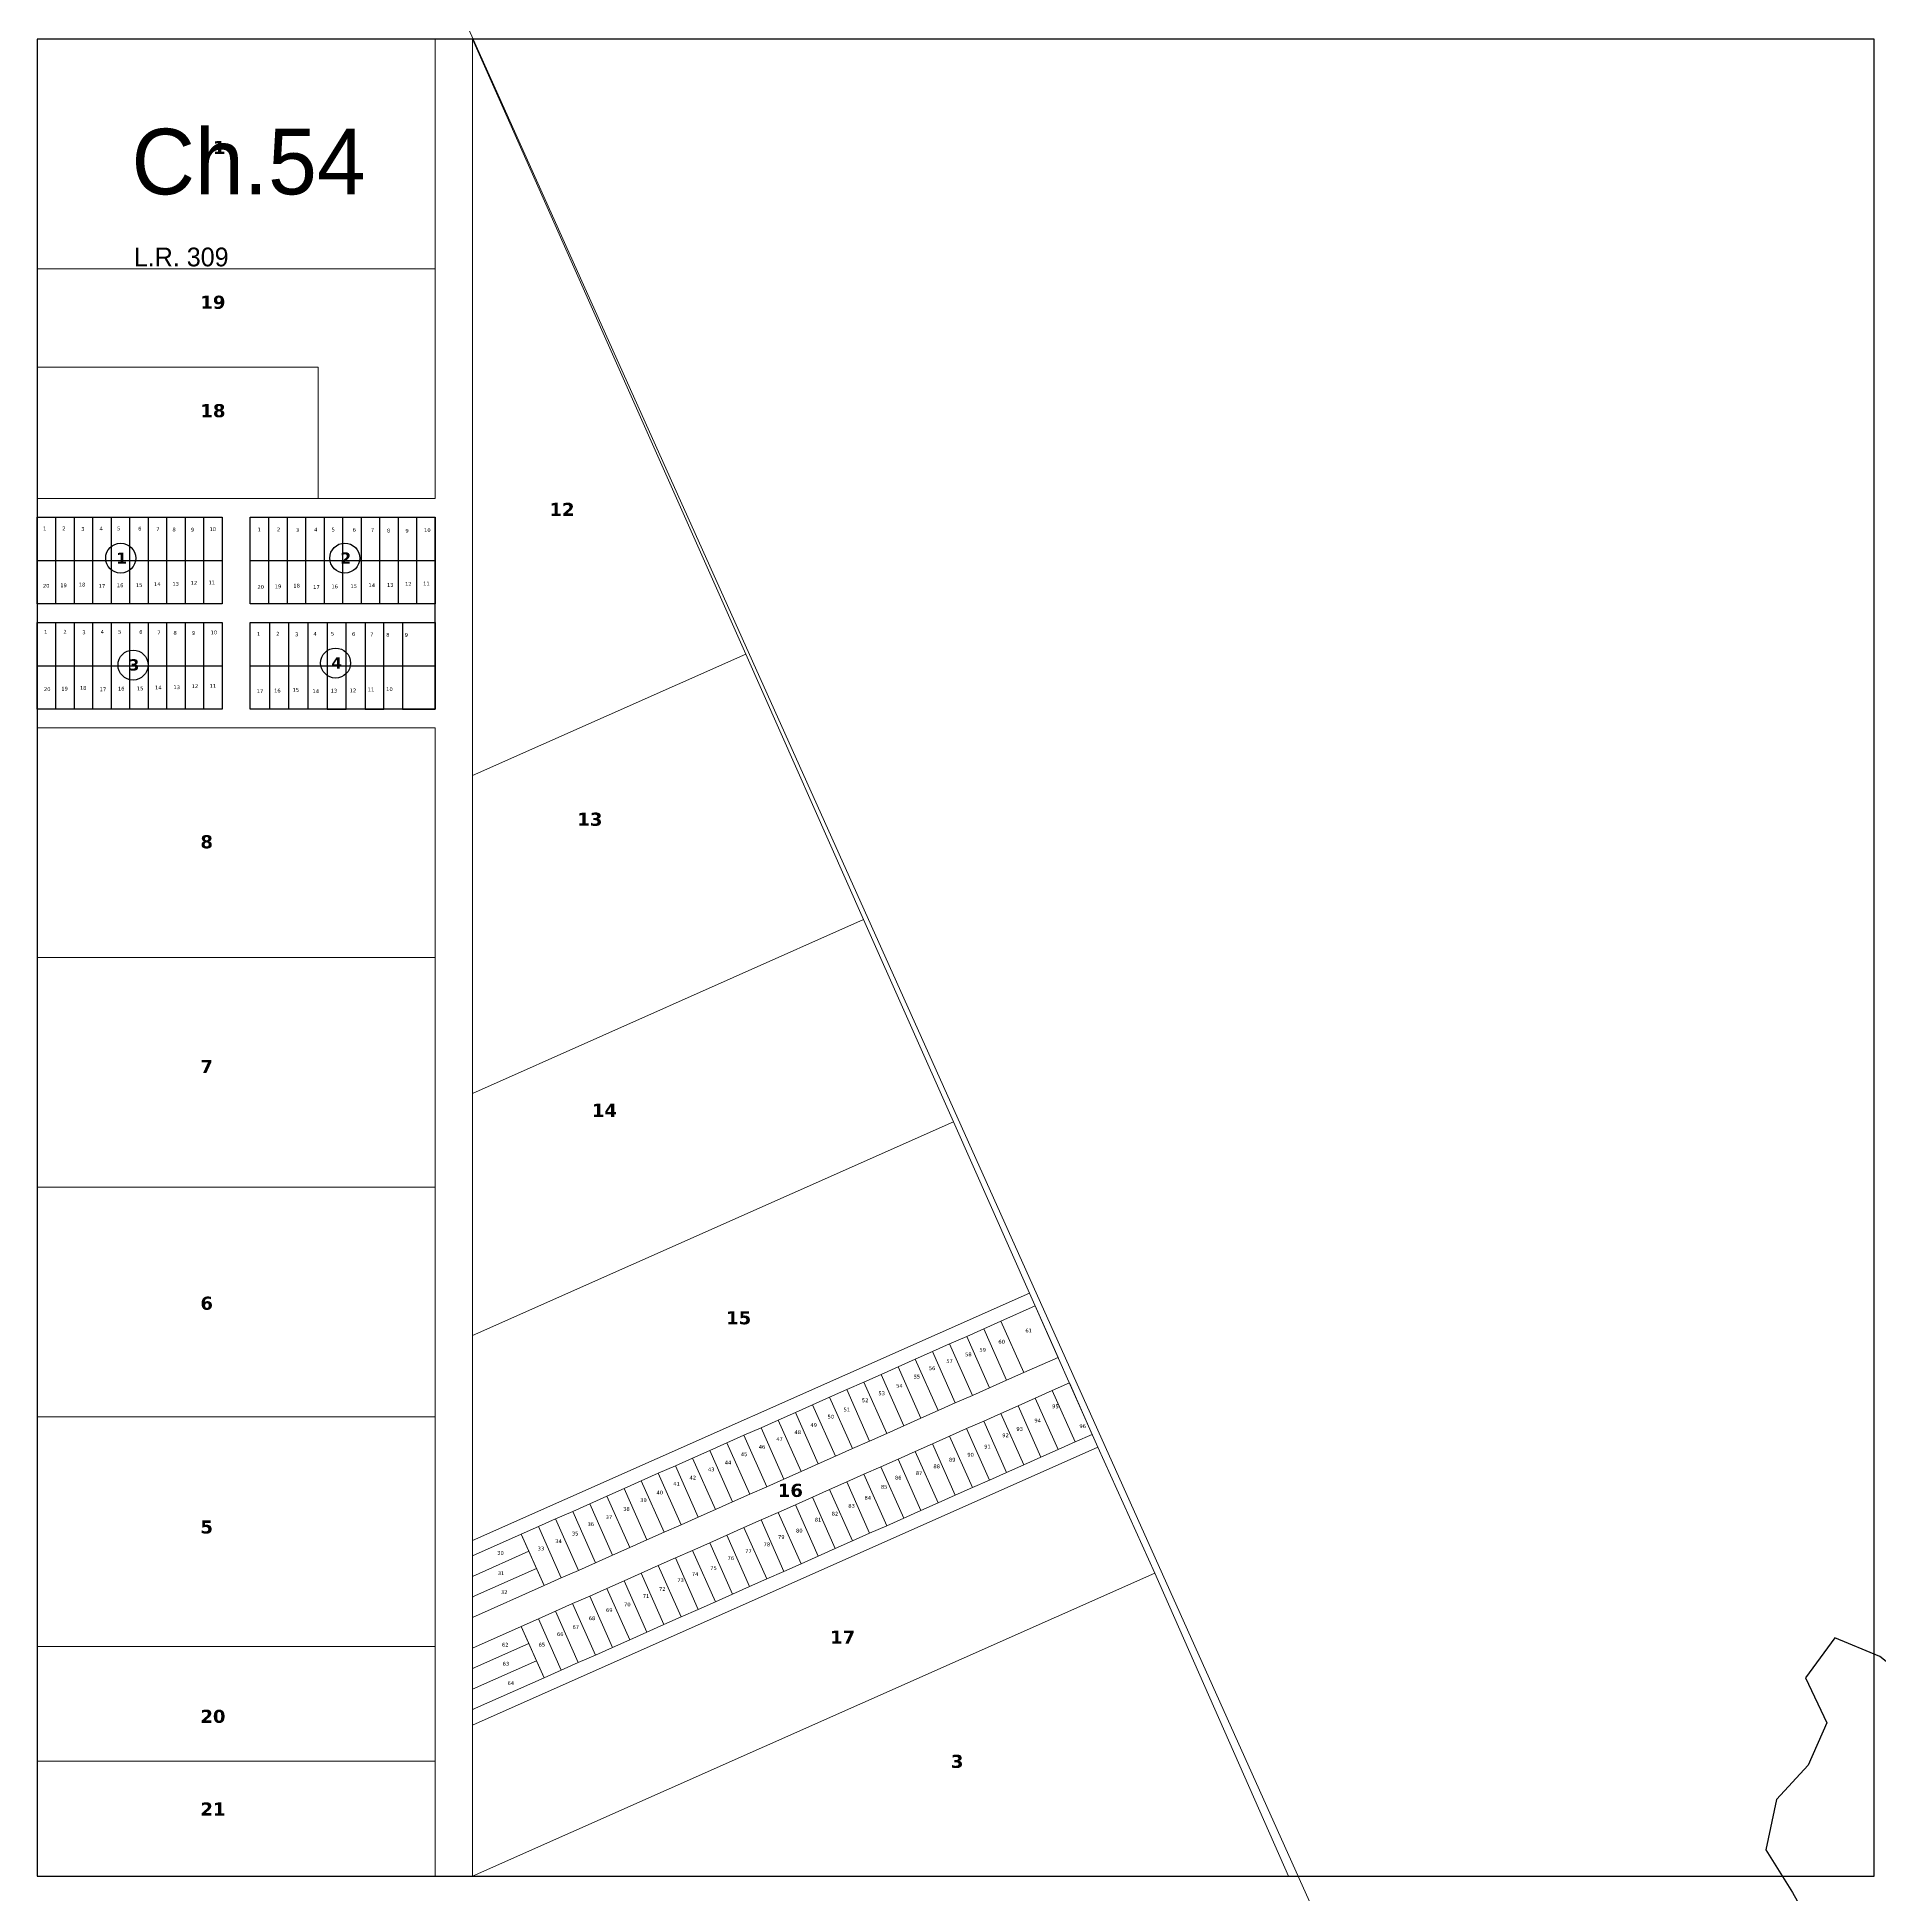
# Model space of a CAD drawing. Header units: millimetres. Extents: x 0 to 6558, y 60 to 10727.
# Drawn here: x 1200 to 2183, y 4405 to 5396 of the extents above; entities that cross this region are included whole.
import ezdxf

# ---------------------------------------------------------------- set-up
doc = ezdxf.new("R2010")
doc.units = ezdxf.units.MM
for name, color, linetype, lineweight in [('0 LAGUNA', 140, 'Continuous', 30), ('0 N° CHACRAS', 253, 'Continuous', 35), ('0 N° DE PARCELA', 255, 'Continuous', 25), ('0 SIG - PARCELAS', 252, 'Continuous', 18)]:
    doc.layers.add(name, color=color, linetype=linetype, lineweight=lineweight)
for name, color, linetype in [('0 N° DE MANZANA', 255, 'Continuous'), ('0 Nº DE LOTE', 251, 'Continuous'), ('0 SIG - CHACRAS', 253, 'Continuous'), ('0 SIG - MANZANAS', 253, 'Continuous')]:
    doc.layers.add(name, color=color, linetype=linetype)
doc.styles.get("Standard").update_dxf_attribs({"font": 'arial.ttf'})
doc.styles.add('STYLE1', font='arial.ttf')

msp = doc.modelspace()

# ---------------------------------------------------------------- linework, layer by layer
at = {"layer": '0 LAGUNA'}
msp.add_lwpolyline([(2190.08, 4388.034), (2185.837, 4400.761), (2205.635, 4416.317), (2212.706, 4441.771), (2204.221, 4465.812), (2195.736, 4489.852), (2204.221, 4515.307), (2183.009, 4532.277), (2158.969, 4542.176), (2143.413, 4520.963), (2154.726, 4496.923), (2144.827, 4474.297), (2127.858, 4455.913), (2122.201, 4429.044), (2136.343, 4406.418), (2149.07, 4383.792), (2166.039, 4365.408), (2185.837, 4379.549), (2190.08, 4388.034), (2191.494, 4388.034)], dxfattribs=at)
msp.add_lwpolyline([(2190.08, 4388.034), (2185.837, 4400.761), (2205.635, 4416.317), (2212.706, 4441.771), (2204.221, 4465.812), (2195.736, 4489.852), (2204.221, 4515.307), (2183.009, 4532.277), (2158.969, 4542.176), (2143.413, 4520.963), (2154.726, 4496.923), (2144.827, 4474.297), (2127.858, 4455.913), (2122.201, 4429.044), (2136.343, 4406.418), (2149.07, 4383.792), (2166.039, 4365.408), (2185.837, 4379.549), (2190.08, 4388.034), (2191.494, 4388.034)], dxfattribs=at)
at = {"layer": '0 N° DE MANZANA'}
for centre in [(1244.542, 5118.204), (1364.107, 5118.219), (1251.116, 5061.189), (1359.197, 5062.256)]:
    msp.add_circle(centre, 8, dxfattribs=at)
at = {"layer": '0 SIG - CHACRAS'}
msp.add_lwpolyline([(1199.979, 4726.868), (1199.979, 4415.105), (2179.979, 4415.105), (2179.979, 5395.105), (1199.979, 5395.105), (1199.979, 4726.868)], dxfattribs=at)
at = {"layer": '0 SIG - MANZANAS'}
for p, q in [((1199.979, 5140.105), (1209.839, 5140.105)), ((1209.839, 5140.105), (1209.839, 5093.855)), ((1209.839, 5140.105), (1219.699, 5140.105)), ((1219.699, 5140.105), (1219.699, 5093.855)), ((1219.699, 5140.105), (1229.559, 5140.105)), ((1229.559, 5140.105), (1229.559, 5093.855)), ((1229.559, 5140.105), (1239.419, 5140.105)), ((1239.419, 5140.105), (1239.419, 5093.855)), ((1239.419, 5140.105), (1249.279, 5140.105)), ((1249.279, 5140.105), (1249.279, 5093.855)), ((1249.279, 5140.105), (1259.139, 5140.105)), ((1259.139, 5140.105), (1259.139, 5093.855)), ((1259.139, 5140.105), (1268.999, 5140.105)), ((1268.999, 5140.105), (1268.999, 5093.855)), ((1268.999, 5140.105), (1278.859, 5140.105)), ((1278.859, 5140.105), (1278.859, 5093.855)), ((1278.859, 5140.105), (1288.719, 5140.105)), ((1288.719, 5140.105), (1288.719, 5093.855)), ((1313.619, 5140.105), (1323.469, 5140.105)), ((1323.469, 5140.105), (1323.469, 5093.855)), ((1323.469, 5140.105), (1333.329, 5140.105)), ((1333.329, 5140.105), (1333.329, 5093.855)), ((1333.329, 5140.105), (1343.189, 5140.105)), ((1343.189, 5140.105), (1343.189, 5093.855)), ((1343.189, 5140.105), (1353.049, 5140.105)), ((1353.049, 5140.105), (1353.049, 5093.855)), ((1353.049, 5140.105), (1362.909, 5140.105)), ((1362.909, 5140.105), (1362.909, 5093.855)), ((1362.909, 5140.105), (1372.769, 5140.105)), ((1372.769, 5140.105), (1372.769, 5093.855)), ((1372.769, 5140.105), (1382.629, 5140.105)), ((1382.629, 5140.105), (1382.629, 5093.855)), ((1382.629, 5140.105), (1392.489, 5140.105)), ((1392.489, 5140.105), (1392.489, 5093.855)), ((1392.489, 5140.105), (1402.349, 5140.105)), ((1402.349, 5140.105), (1402.349, 5093.855)), ((1412.269, 5037.605), (1412.269, 5140.105)), ((1199.979, 5093.855), (1199.979, 5116.975)), ((1199.979, 5116.975), (1298.619, 5116.975)), ((1313.619, 5093.855), (1313.619, 5116.975)), ((1313.619, 5116.975), (1412.269, 5116.975)), ((1209.839, 5083.855), (1209.839, 5037.605)), ((1219.699, 5083.855), (1219.699, 5037.605)), ((1229.559, 5083.855), (1229.559, 5037.605)), ((1239.419, 5083.855), (1239.419, 5037.605)), ((1249.279, 5083.855), (1249.279, 5037.605)), ((1259.139, 5083.855), (1259.139, 5037.605)), ((1268.999, 5083.855), (1268.999, 5037.605)), ((1278.859, 5083.855), (1278.859, 5037.605)), ((1288.719, 5083.855), (1288.719, 5037.605)), ((1313.619, 5083.855), (1323.869, 5083.855)), ((1323.869, 5083.855), (1323.869, 5037.605)), ((1323.869, 5083.855), (1334.129, 5083.855)), ((1334.129, 5083.855), (1334.129, 5037.605)), ((1334.129, 5083.855), (1344.389, 5083.855)), ((1344.389, 5083.855), (1344.389, 5037.605)), ((1344.389, 5083.855), (1354.649, 5083.855)), ((1354.649, 5083.855), (1354.649, 5037.605)), ((1364.909, 5037.605), (1364.909, 5083.855)), ((1364.909, 5083.855), (1374.909, 5083.855)), ((1374.909, 5083.855), (1374.909, 5037.605)), ((1384.909, 5037.605), (1384.909, 5083.855)), ((1384.909, 5083.855), (1394.909, 5083.855)), ((1394.909, 5083.855), (1394.909, 5037.605)), ((1199.979, 5060.725), (1298.619, 5060.725)), ((1313.619, 5060.725), (1412.269, 5060.725)), ((1354.649, 5037.605), (1364.909, 5037.605)), ((1374.909, 5037.605), (1384.909, 5037.605)), ((1394.909, 5037.605), (1412.269, 5037.605))]:
    msp.add_line(p, q, dxfattribs=at)
for points in [[(1199.979, 5140.105), (1298.619, 5140.105), (1298.619, 5093.855), (1199.979, 5093.855)], [(1199.979, 5140.105), (1298.619, 5140.105), (1298.619, 5093.855), (1199.979, 5093.855)], [(1313.619, 5140.105), (1412.269, 5140.105), (1412.269, 5093.855), (1313.619, 5093.855)], [(1313.619, 5140.105), (1412.269, 5140.105), (1412.269, 5093.855), (1313.619, 5093.855)], [(1199.979, 5083.855), (1298.619, 5083.855), (1298.619, 5037.605), (1199.979, 5037.605)], [(1199.979, 5083.855), (1298.619, 5083.855), (1298.619, 5037.605), (1199.979, 5037.605)], [(1313.619, 5083.855), (1412.269, 5083.855), (1412.269, 5037.605), (1313.619, 5037.605)], [(1313.619, 5083.855), (1412.269, 5083.855), (1412.269, 5037.605), (1313.619, 5037.605)]]:
    msp.add_lwpolyline(points, close=True, dxfattribs=at)
at = {"layer": '0 SIG - PARCELAS'}
for p, q in [((1430.203, 5400.266), (3364.953, 1093.278)), ((1199.979, 5140.105), (1199.979, 5140.105)), ((1199.979, 5140.105), (1298.619, 5140.105)), ((1298.619, 5140.105), (1298.619, 5093.855)), ((1640.898, 4925.353), (1577.985, 5067.01)), ((1640.898, 4925.353), (1688.794, 4817.51)), ((1432.269, 4832.695), (1432.269, 4703.585)), ((1688.794, 4817.51), (1432.269, 4703.585)), ((1729.384, 4726.121), (1688.794, 4817.51)), ((1432.269, 4594.165), (1729.384, 4726.121)), ((1432.269, 4703.585), (1432.269, 4594.165))]:
    msp.add_line(p, q, dxfattribs=at)
for points in [[(1199.979, 5395.105), (1412.269, 5395.105), (1412.269, 5272.605), (1199.979, 5272.605)], [(1432.269, 5395.105), (1432.269, 5002.295), (1577.985, 5067.01)], [(1199.979, 5272.605), (1199.979, 5220.105), (1349.979, 5220.105), (1349.979, 5150.105), (1412.269, 5150.105), (1412.269, 5272.605)], [(1199.979, 5220.105), (1349.979, 5220.105), (1349.979, 5150.105), (1199.979, 5150.105)], [(1199.979, 5140.105), (1209.839, 5140.105), (1209.839, 5116.975), (1199.979, 5116.975)], [(1209.839, 5140.105), (1219.699, 5140.105), (1219.699, 5116.975), (1209.839, 5116.975)], [(1219.699, 5140.105), (1229.559, 5140.105), (1229.559, 5116.975), (1219.699, 5116.975)], [(1229.559, 5140.105), (1239.419, 5140.105), (1239.419, 5116.975), (1229.559, 5116.975)], [(1239.419, 5140.105), (1249.279, 5140.105), (1249.279, 5116.975), (1239.419, 5116.975)], [(1249.279, 5140.105), (1259.139, 5140.105), (1259.139, 5116.975), (1249.279, 5116.975)], [(1259.139, 5140.105), (1268.999, 5140.105), (1268.999, 5116.975), (1259.139, 5116.975)], [(1268.999, 5140.105), (1278.859, 5140.105), (1278.859, 5116.975), (1268.999, 5116.975)], [(1278.859, 5140.105), (1288.719, 5140.105), (1288.719, 5116.975), (1278.859, 5116.975)], [(1288.719, 5140.105), (1298.619, 5140.105), (1298.619, 5116.975), (1288.719, 5116.975)], [(1313.619, 5140.105), (1323.469, 5140.105), (1323.469, 5116.975), (1313.619, 5116.975)], [(1323.469, 5140.105), (1333.329, 5140.105), (1333.329, 5116.975), (1323.469, 5116.975)], [(1333.329, 5140.105), (1343.189, 5140.105), (1343.189, 5116.975), (1333.329, 5116.975)], [(1343.189, 5140.105), (1353.049, 5140.105), (1353.049, 5116.975), (1343.189, 5116.975)], [(1353.049, 5140.105), (1362.909, 5140.105), (1362.909, 5116.975), (1353.049, 5116.975)], [(1362.909, 5140.105), (1372.769, 5140.105), (1372.769, 5116.975), (1362.909, 5116.975)], [(1372.769, 5140.105), (1382.629, 5140.105), (1382.629, 5116.975), (1372.769, 5116.975)], [(1382.629, 5140.105), (1392.489, 5140.105), (1392.489, 5116.975), (1382.629, 5116.975)], [(1392.489, 5140.105), (1402.349, 5140.105), (1402.349, 5116.975), (1392.489, 5116.975)], [(1402.349, 5140.105), (1412.269, 5140.105), (1412.269, 5116.975), (1402.349, 5116.975)], [(1199.979, 5116.975), (1209.839, 5116.975), (1209.839, 5093.855), (1199.979, 5093.855)], [(1209.839, 5116.975), (1219.699, 5116.975), (1219.699, 5093.855), (1209.839, 5093.855)], [(1219.699, 5116.975), (1229.559, 5116.975), (1229.559, 5093.855), (1219.699, 5093.855)], [(1229.559, 5116.975), (1239.419, 5116.975), (1239.419, 5093.855), (1229.559, 5093.855)], [(1239.419, 5116.975), (1249.279, 5116.975), (1249.279, 5093.855), (1239.419, 5093.855)], [(1249.279, 5116.975), (1259.139, 5116.975), (1259.139, 5093.855), (1249.279, 5093.855)], [(1259.139, 5116.975), (1268.999, 5116.975), (1268.999, 5093.855), (1259.139, 5093.855)], [(1268.999, 5116.975), (1278.859, 5116.975), (1278.859, 5093.855), (1268.999, 5093.855)], [(1278.859, 5116.975), (1288.719, 5116.975), (1288.719, 5093.855), (1278.859, 5093.855)], [(1288.719, 5116.975), (1298.619, 5116.975), (1298.619, 5093.855), (1288.719, 5093.855)], [(1313.619, 5116.975), (1323.469, 5116.975), (1323.469, 5093.855), (1313.619, 5093.855)], [(1323.469, 5116.975), (1333.329, 5116.975), (1333.329, 5093.855), (1323.469, 5093.855)], [(1333.329, 5116.975), (1343.189, 5116.975), (1343.189, 5093.855), (1333.329, 5093.855)], [(1343.189, 5116.975), (1353.049, 5116.975), (1353.049, 5093.855), (1343.189, 5093.855)], [(1353.049, 5116.975), (1362.909, 5116.975), (1362.909, 5093.855), (1353.049, 5093.855)], [(1362.909, 5116.975), (1372.769, 5116.975), (1372.769, 5093.855), (1362.909, 5093.855)], [(1372.769, 5116.975), (1382.629, 5116.975), (1382.629, 5093.855), (1372.769, 5093.855)], [(1382.629, 5116.975), (1392.489, 5116.975), (1392.489, 5093.855), (1382.629, 5093.855)], [(1392.489, 5116.975), (1402.349, 5116.975), (1402.349, 5093.855), (1392.489, 5093.855)], [(1402.349, 5116.975), (1412.269, 5116.975), (1412.269, 5093.855), (1402.349, 5093.855)], [(1199.979, 5083.855), (1209.839, 5083.855), (1209.839, 5060.725), (1199.979, 5060.725)], [(1209.839, 5083.855), (1219.699, 5083.855), (1219.699, 5060.725), (1209.839, 5060.725)], [(1219.699, 5083.855), (1229.559, 5083.855), (1229.559, 5060.725), (1219.699, 5060.725)], [(1229.559, 5083.855), (1239.419, 5083.855), (1239.419, 5060.725), (1229.559, 5060.725)], [(1239.419, 5083.855), (1249.279, 5083.855), (1249.279, 5060.725), (1239.419, 5060.725)], [(1249.279, 5083.855), (1259.139, 5083.855), (1259.139, 5060.725), (1249.279, 5060.725)], [(1259.139, 5083.855), (1268.999, 5083.855), (1268.999, 5060.725), (1259.139, 5060.725)], [(1268.999, 5083.855), (1278.859, 5083.855), (1278.859, 5060.725), (1268.999, 5060.725)], [(1278.859, 5083.855), (1288.719, 5083.855), (1288.719, 5060.725), (1278.859, 5060.725)], [(1288.719, 5083.855), (1298.619, 5083.855), (1298.619, 5060.725), (1288.719, 5060.725)], [(1313.619, 5083.855), (1323.869, 5083.855), (1323.869, 5060.725), (1313.619, 5060.725)], [(1323.869, 5083.855), (1334.129, 5083.855), (1334.129, 5060.725), (1323.869, 5060.725)], [(1334.129, 5083.855), (1344.389, 5083.855), (1344.389, 5060.725), (1334.129, 5060.725)], [(1344.389, 5083.855), (1354.649, 5083.855), (1354.649, 5060.725), (1344.389, 5060.725)], [(1354.649, 5083.855), (1364.909, 5083.855), (1364.909, 5060.725), (1354.649, 5060.725)], [(1364.909, 5083.855), (1374.909, 5083.855), (1374.909, 5060.725), (1364.909, 5060.725)], [(1374.909, 5083.855), (1384.909, 5083.855), (1384.909, 5060.725), (1374.909, 5060.725)], [(1384.909, 5083.855), (1394.909, 5083.855), (1394.909, 5060.725), (1384.909, 5060.725)], [(1394.909, 5083.855), (1412.269, 5083.855), (1412.269, 5060.725), (1394.909, 5060.725)], [(1577.985, 5067.01), (1432.269, 5002.295), (1432.269, 4832.695), (1640.898, 4925.353)], [(1199.979, 5060.725), (1209.839, 5060.725), (1209.839, 5037.605), (1199.979, 5037.605)], [(1209.839, 5060.725), (1219.699, 5060.725), (1219.699, 5037.605), (1209.839, 5037.605)], [(1219.699, 5060.725), (1229.559, 5060.725), (1229.559, 5037.605), (1219.699, 5037.605)], [(1229.559, 5060.725), (1239.419, 5060.725), (1239.419, 5037.605), (1229.559, 5037.605)], [(1239.419, 5060.725), (1249.279, 5060.725), (1249.279, 5037.605), (1239.419, 5037.605)], [(1249.279, 5060.725), (1259.139, 5060.725), (1259.139, 5037.605), (1249.279, 5037.605)], [(1259.139, 5060.725), (1268.999, 5060.725), (1268.999, 5037.605), (1259.139, 5037.605)], [(1268.999, 5060.725), (1278.859, 5060.725), (1278.859, 5037.605), (1268.999, 5037.605)], [(1278.859, 5060.725), (1288.719, 5060.725), (1288.719, 5037.605), (1278.859, 5037.605)], [(1288.719, 5060.725), (1298.619, 5060.725), (1298.619, 5037.605), (1288.719, 5037.605)], [(1313.619, 5060.725), (1323.869, 5060.725), (1323.869, 5037.605), (1313.619, 5037.605)], [(1323.869, 5060.725), (1334.129, 5060.725), (1334.129, 5037.605), (1323.869, 5037.605)], [(1334.129, 5060.725), (1344.389, 5060.725), (1344.389, 5037.605), (1334.129, 5037.605)], [(1344.389, 5060.725), (1354.649, 5060.725), (1354.649, 5037.605), (1344.389, 5037.605)], [(1354.649, 5060.725), (1364.909, 5060.725), (1364.909, 5037.605), (1354.649, 5037.605)], [(1364.909, 5060.725), (1374.909, 5060.725), (1374.909, 5037.605), (1364.909, 5037.605)], [(1374.909, 5060.725), (1384.909, 5060.725), (1384.909, 5037.605), (1374.909, 5037.605)], [(1384.909, 5060.725), (1394.909, 5060.725), (1394.909, 5037.605), (1384.909, 5037.605)], [(1394.909, 5060.725), (1412.269, 5060.725), (1412.269, 5037.605), (1394.909, 5037.605)], [(1199.979, 5027.605), (1412.269, 5027.605), (1412.269, 4905.105), (1199.979, 4905.105)], [(1199.979, 4905.105), (1412.269, 4905.105), (1412.269, 4782.605), (1199.979, 4782.605)], [(1729.384, 4726.121), (1432.269, 4594.165), (1432.269, 4495.685), (1765.914, 4643.865)], [(1732.428, 4719.273), (1714.149, 4711.155), (1726.326, 4683.738), (1744.605, 4691.855)], [(1714.149, 4711.155), (1705.01, 4707.096), (1717.187, 4679.679), (1726.326, 4683.738)], [(1686.732, 4698.978), (1677.593, 4694.919), (1689.77, 4667.502), (1698.909, 4671.561)], [(1695.871, 4703.037), (1686.732, 4698.978), (1698.909, 4671.561), (1708.048, 4675.62)], [(1705.01, 4707.096), (1695.871, 4703.037), (1708.048, 4675.62), (1717.187, 4679.679)], [(1668.453, 4690.86), (1659.314, 4686.801), (1671.491, 4659.384), (1680.63, 4663.443)], [(1677.593, 4694.919), (1668.453, 4690.86), (1680.63, 4663.443), (1689.77, 4667.502)], [(1641.036, 4678.684), (1631.897, 4674.625), (1644.074, 4647.207), (1653.213, 4651.266)], [(1650.175, 4682.742), (1641.036, 4678.684), (1653.213, 4651.266), (1662.352, 4655.325)], [(1659.314, 4686.801), (1650.175, 4682.742), (1662.352, 4655.325), (1671.491, 4659.384)], [(1750.684, 4678.167), (1741.545, 4674.108), (1753.722, 4646.69), (1762.861, 4650.749)], [(1622.758, 4670.566), (1613.618, 4666.507), (1625.795, 4639.089), (1634.934, 4643.148)], [(1631.897, 4674.625), (1622.758, 4670.566), (1634.934, 4643.148), (1644.074, 4647.207)], [(1732.406, 4670.049), (1723.267, 4665.99), (1735.443, 4638.572), (1744.583, 4642.631)], [(1741.545, 4674.108), (1732.406, 4670.049), (1744.583, 4642.631), (1753.722, 4646.69)], [(1199.979, 4660.105), (1412.269, 4660.105), (1412.269, 4537.605), (1199.979, 4537.605)], [(1595.34, 4658.389), (1586.201, 4654.33), (1598.378, 4626.912), (1607.517, 4630.971)], [(1604.479, 4662.448), (1595.34, 4658.389), (1607.517, 4630.971), (1616.656, 4635.03)], [(1613.618, 4666.507), (1604.479, 4662.448), (1616.656, 4635.03), (1625.795, 4639.089)], [(1714.127, 4661.931), (1704.988, 4657.872), (1717.165, 4630.454), (1726.304, 4634.513)], [(1723.267, 4665.99), (1714.127, 4661.931), (1726.304, 4634.513), (1735.443, 4638.572)], [(1577.062, 4650.271), (1567.922, 4646.212), (1580.099, 4618.794), (1589.238, 4622.853)], [(1586.201, 4654.33), (1577.062, 4650.271), (1589.238, 4622.853), (1598.378, 4626.912)], [(1686.71, 4649.754), (1677.571, 4645.695), (1689.747, 4618.278), (1698.887, 4622.337)], [(1695.849, 4653.813), (1686.71, 4649.754), (1698.887, 4622.337), (1708.026, 4626.395)], [(1704.988, 4657.872), (1695.849, 4653.813), (1708.026, 4626.395), (1717.165, 4630.454)], [(1765.914, 4643.865), (1432.269, 4495.685), (1432.269, 4415.105), (1796.173, 4576.724)], [(1549.644, 4638.094), (1540.505, 4634.035), (1552.682, 4606.618), (1561.821, 4610.676)], [(1558.783, 4642.153), (1549.644, 4638.094), (1561.821, 4610.676), (1570.96, 4614.735)], [(1567.922, 4646.212), (1558.783, 4642.153), (1570.96, 4614.735), (1580.099, 4618.794)], [(1668.431, 4641.636), (1659.292, 4637.577), (1671.469, 4610.16), (1680.608, 4614.219)], [(1677.571, 4645.695), (1668.431, 4641.636), (1680.608, 4614.219), (1689.747, 4618.278)], [(1531.366, 4629.976), (1522.226, 4625.917), (1534.403, 4598.5), (1543.542, 4602.559)], [(1540.505, 4634.035), (1531.366, 4629.976), (1543.542, 4602.559), (1552.682, 4606.618)], [(1641.014, 4629.459), (1631.875, 4625.4), (1644.051, 4597.983), (1653.191, 4602.042)], [(1650.153, 4633.518), (1641.014, 4629.459), (1653.191, 4602.042), (1662.33, 4606.101)], [(1659.292, 4637.577), (1650.153, 4633.518), (1662.33, 4606.101), (1671.469, 4610.16)], [(1513.087, 4621.858), (1503.948, 4617.799), (1516.125, 4590.382), (1525.264, 4594.441)], [(1522.226, 4625.917), (1513.087, 4621.858), (1525.264, 4594.441), (1534.403, 4598.5)], [(1622.735, 4621.341), (1613.596, 4617.283), (1625.773, 4589.865), (1634.912, 4593.924)], [(1631.875, 4625.4), (1622.735, 4621.341), (1634.912, 4593.924), (1644.051, 4597.983)], [(1485.67, 4609.681), (1476.53, 4605.622), (1488.707, 4578.205), (1497.846, 4582.264)], [(1494.809, 4613.74), (1485.67, 4609.681), (1497.846, 4582.264), (1506.986, 4586.323)], [(1503.948, 4617.799), (1494.809, 4613.74), (1506.986, 4586.323), (1516.125, 4590.382)], [(1595.318, 4609.165), (1586.179, 4605.106), (1598.356, 4577.688), (1607.495, 4581.747)], [(1604.457, 4613.224), (1595.318, 4609.165), (1607.495, 4581.747), (1616.634, 4585.806)], [(1613.596, 4617.283), (1604.457, 4613.224), (1616.634, 4585.806), (1625.773, 4589.865)], [(1467.391, 4601.563), (1458.252, 4597.504), (1470.428, 4570.087), (1479.568, 4574.146)], [(1476.53, 4605.622), (1467.391, 4601.564), (1479.568, 4574.146), (1488.707, 4578.205)], [(1577.039, 4601.047), (1567.9, 4596.988), (1580.077, 4569.57), (1589.216, 4573.629)], [(1586.179, 4605.106), (1577.039, 4601.047), (1589.216, 4573.629), (1598.356, 4577.688)], [(1432.269, 4585.965), (1458.252, 4597.504), (1462.311, 4588.365), (1432.269, 4575.023)], [(1549.622, 4588.87), (1540.483, 4584.811), (1552.66, 4557.393), (1561.799, 4561.452)], [(1558.761, 4592.929), (1549.622, 4588.87), (1561.799, 4561.452), (1570.938, 4565.511)], [(1567.9, 4596.988), (1558.761, 4592.929), (1570.938, 4565.511), (1580.077, 4569.57)], [(1432.269, 4564.081), (1432.269, 4575.023), (1462.311, 4588.365), (1466.37, 4579.226)], [(1432.269, 4553.139), (1432.269, 4564.081), (1466.37, 4579.226), (1470.428, 4570.087)], [(1531.343, 4580.752), (1522.204, 4576.693), (1534.381, 4549.275), (1543.52, 4553.334)], [(1540.483, 4584.811), (1531.343, 4580.752), (1543.52, 4553.334), (1552.66, 4557.393)], [(1796.173, 4576.724), (1432.269, 4415.105), (1867.509, 4415.105)], [(1513.065, 4572.634), (1503.926, 4568.575), (1516.103, 4541.158), (1525.242, 4545.217)], [(1522.204, 4576.693), (1513.065, 4572.634), (1525.242, 4545.217), (1534.381, 4549.275)], [(1485.647, 4560.457), (1476.508, 4556.398), (1488.685, 4528.981), (1497.824, 4533.04)], [(1494.787, 4564.516), (1485.647, 4560.457), (1497.824, 4533.04), (1506.964, 4537.099)], [(1503.926, 4568.575), (1494.787, 4564.516), (1506.964, 4537.099), (1516.103, 4541.158)], [(1467.369, 4552.339), (1458.23, 4548.28), (1470.407, 4520.863), (1479.546, 4524.922)], [(1476.508, 4556.398), (1467.369, 4552.339), (1479.546, 4524.922), (1488.685, 4528.981)], [(1432.269, 4536.745), (1432.269, 4525.809), (1462.289, 4539.141), (1458.23, 4548.28)], [(1432.269, 4525.805), (1432.269, 4514.867), (1466.348, 4530.002), (1462.289, 4539.141)], [(1199.979, 4537.605), (1412.269, 4537.605), (1412.269, 4476.355), (1199.979, 4476.355)], [(1432.269, 4514.867), (1432.269, 4503.925), (1470.407, 4520.863), (1466.348, 4530.002)], [(1199.979, 4476.355), (1412.269, 4476.355), (1412.269, 4415.105), (1199.979, 4415.105)]]:
    msp.add_lwpolyline(points, close=True, dxfattribs=at)
for points in [[(1199.979, 5140.105), (1209.379, 5140.105)], [(1209.379, 5140.105), (1218.779, 5140.105)], [(1218.779, 5140.105), (1228.179, 5140.105)], [(1228.179, 5140.105), (1237.579, 5140.105)], [(1237.579, 5140.105), (1246.979, 5140.105)], [(1209.379, 5093.855), (1199.979, 5093.855)], [(1218.779, 5093.855), (1209.379, 5093.855)], [(1228.179, 5093.855), (1218.779, 5093.855)], [(1237.579, 5093.855), (1228.179, 5093.855)], [(1246.979, 5093.855), (1237.579, 5093.855)], [(1199.979, 5083.855), (1209.379, 5083.855)], [(1209.379, 5083.855), (1218.779, 5083.855)], [(1218.779, 5083.855), (1228.179, 5083.855)], [(1228.179, 5083.855), (1237.579, 5083.855)], [(1237.579, 5083.855), (1246.979, 5083.855)], [(1209.379, 5037.605), (1199.979, 5037.605)], [(1218.779, 5037.605), (1209.379, 5037.605)], [(1228.179, 5037.605), (1218.779, 5037.605)], [(1237.579, 5037.605), (1228.179, 5037.605)], [(1246.979, 5037.605), (1237.579, 5037.605)], [(1432.269, 4832.695), (1432.269, 4703.585), (1688.794, 4817.51), (1640.898, 4925.353), (1432.269, 4832.695)], [(1432.269, 4703.585), (1432.269, 4594.165), (1729.384, 4726.121), (1688.794, 4817.51), (1432.269, 4703.585)], [(1199.979, 4782.605), (1412.269, 4782.605), (1412.269, 4660.105), (1199.979, 4660.105), (1199.979, 4782.605)]]:
    msp.add_lwpolyline(points, dxfattribs=at)
for p in [(1432.269, 4585.965), (1432.269, 4575.025), (1432.269, 4564.085), (1432.269, 4553.145), (1432.269, 4536.745), (1432.269, 4525.805), (1432.269, 4514.865), (1432.269, 4503.925)]:
    msp.add_point(p, dxfattribs=at)

# ---------------------------------------------------------------- texts
at = {"layer": '0 N° CHACRAS', "linetype": 'Continuous', "insert": (1250.34, 5329.54), "char_height": 35, "width": 338.88889, "attachment_point": 4}
msp.add_mtext('{\\fBankGothic Lt BT|b0|i0|c0|p34;Ch.54}', dxfattribs=at)
at = {"layer": '0 N° DE MANZANA', "char_height": 6, "width": 340.40027, "attachment_point": 4}
for s, insert in [('{\\fVerdana|b1|i0|c0|p34;1}', (1242.198, 5118.22)), ('{\\fVerdana|b1|i0|c0|p34;2}', (1361.762, 5118.235)), ('{\\fVerdana|b1|i0|c0|p34;3}', (1248.771, 5061.206)), ('{\\fVerdana|b1|i0|c0|p34;4}', (1356.852, 5062.272))]:
    msp.add_mtext(s, dxfattribs=dict(at, insert=insert))
at = {"layer": '0 N° DE PARCELA', "char_height": 7, "width": 338.88889, "attachment_point": 4, "style": 'STYLE1'}
for s, insert in [('{\\fVerdana|b1|i0|c0|p34;11}', (1287.067, 5337.32)), ('{\\fVerdana|b1|i0|c0|p34;19}', (1287.067, 5254.657)), ('{\\fVerdana|b1|i0|c0|p34;18}', (1287.067, 5196.824)), ('{\\fVerdana|b1|i0|c0|p34;12}', (1473.296, 5144.218)), ('{\\fVerdana|b1|i0|c0|p34;13}', (1488.161, 4978.859)), ('{\\fVerdana|b1|i0|c0|p34;7}', (1287.067, 4847.03)), ('{\\fVerdana|b1|i0|c0|p34;14}', (1495.918, 4823.65)), ('{\\fVerdana|b1|i0|c0|p34;6}', (1287.067, 4720.67)), ('{\\fVerdana|b1|i0|c0|p34;15}', (1567.517, 4712.907)), ('{\\fVerdana|b1|i0|c0|p34;16}', (1595.108, 4620.819)), ('{\\fVerdana|b1|i0|c0|p34;5}', (1287.067, 4601.305)), ('{\\fVerdana|b1|i0|c0|p34;17}', (1623.012, 4542.597)), ('{\\fVerdana|b1|i0|c0|p34;20}', (1287.067, 4500.274)), ('{\\fVerdana|b1|i0|c0|p34;3}', (1687.426, 4476.256)), ('{\\fVerdana|b1|i0|c0|p34;21}', (1287.067, 4450.88))]:
    msp.add_mtext(s, dxfattribs=dict(at, insert=insert))
at = {"layer": '0 N° DE PARCELA', "char_height": 2, "attachment_point": 4, "style": 'STYLE1'}
for s, insert in [('{\\fVerdana|b0|i0|c0|p34;1}', (1203.163, 5134.021)), ('{\\fVerdana|b0|i0|c0|p34;2}', (1213.445, 5134.07)), ('{\\fVerdana|b0|i0|c0|p34;3}', (1223.522, 5133.724)), ('{\\fVerdana|b0|i0|c0|p34;4}', (1233.283, 5134.018)), ('{\\fVerdana|b0|i0|c0|p34;5}', (1242.596, 5134.002)), ('{\\fVerdana|b0|i0|c0|p34;6}', (1253.855, 5133.907)), ('{\\fVerdana|b0|i0|c0|p34;7}', (1263.531, 5133.659)), ('{\\fVerdana|b0|i0|c0|p34;8}', (1272.131, 5133.458)), ('{\\fVerdana|b0|i0|c0|p34;9}', (1281.991, 5133.379)), ('{\\fVerdana|b0|i0|c0|p34;10}', (1291.95, 5133.692)), ('{\\fVerdana|b0|i0|c0|p34;1}', (1317.609, 5133.446)), ('{\\fVerdana|b0|i0|c0|p34;2}', (1327.891, 5133.494)), ('{\\fVerdana|b0|i0|c0|p34;3}', (1337.968, 5133.149)), ('{\\fVerdana|b0|i0|c0|p34;4}', (1347.728, 5133.443)), ('{\\fVerdana|b0|i0|c0|p34;5}', (1357.041, 5133.427)), ('{\\fVerdana|b0|i0|c0|p34;6}', (1368.301, 5133.332)), ('{\\fVerdana|b0|i0|c0|p34;7}', (1377.977, 5133.084)), ('{\\fVerdana|b0|i0|c0|p34;8}', (1386.577, 5132.882)), ('{\\fVerdana|b0|i0|c0|p34;9}', (1396.437, 5132.804)), ('{\\fVerdana|b0|i0|c0|p34;10}', (1406.396, 5133.117)), ('{\\fVerdana|b0|i0|c0|p34;20}', (1203.06, 5103.448)), ('{\\fVerdana|b0|i0|c0|p34;19}', (1212.325, 5103.698)), ('{\\fVerdana|b0|i0|c0|p34;18}', (1222.216, 5104.073)), ('{\\fVerdana|b0|i0|c0|p34;17}', (1232.79, 5103.373)), ('{\\fVerdana|b0|i0|c0|p34;16}', (1242.5, 5103.676)), ('{\\fVerdana|b0|i0|c0|p34;15}', (1252.641, 5103.823)), ('{\\fVerdana|b0|i0|c0|p34;14}', (1262.309, 5104.323)), ('{\\fVerdana|b0|i0|c0|p34;13}', (1272.116, 5104.448)), ('{\\fVerdana|b0|i0|c0|p34;12}', (1281.824, 5105.073)), ('{\\fVerdana|b0|i0|c0|p34;11}', (1291.43, 5105.198)), ('{\\fVerdana|b0|i0|c0|p34;20}', (1317.506, 5102.872)), ('{\\fVerdana|b0|i0|c0|p34;19}', (1326.771, 5103.123)), ('{\\fVerdana|b0|i0|c0|p34;18}', (1336.662, 5103.498)), ('{\\fVerdana|b0|i0|c0|p34;16}', (1356.945, 5103.101)), ('{\\fVerdana|b0|i0|c0|p34;15}', (1367.086, 5103.248)), ('{\\fVerdana|b0|i0|c0|p34;14}', (1376.754, 5103.748)), ('{\\fVerdana|b0|i0|c0|p34;13}', (1386.562, 5103.873)), ('{\\fVerdana|b0|i0|c0|p34;12}', (1396.269, 5104.498)), ('{\\fVerdana|b0|i0|c0|p34;11}', (1405.876, 5104.623)), ('{\\fVerdana|b0|i0|c0|p34;17}', (1347.236, 5102.798)), ('{\\fVerdana|b0|i0|c0|p34;1}', (1203.72, 5078.892)), ('{\\fVerdana|b0|i0|c0|p34;2}', (1214.001, 5078.94)), ('{\\fVerdana|b0|i0|c0|p34;3}', (1224.078, 5078.595)), ('{\\fVerdana|b0|i0|c0|p34;4}', (1233.839, 5078.889)), ('{\\fVerdana|b0|i0|c0|p34;5}', (1243.152, 5078.873)), ('{\\fVerdana|b0|i0|c0|p34;6}', (1254.412, 5078.778)), ('{\\fVerdana|b0|i0|c0|p34;7}', (1264.088, 5078.53)), ('{\\fVerdana|b0|i0|c0|p34;8}', (1272.687, 5078.328)), ('{\\fVerdana|b0|i0|c0|p34;9}', (1282.548, 5078.25)), ('{\\fVerdana|b0|i0|c0|p34;10}', (1292.507, 5078.563)), ('{\\fVerdana|b0|i0|c0|p34;1}', (1317.229, 5077.84)), ('{\\fVerdana|b0|i0|c0|p34;2}', (1327.51, 5077.888)), ('{\\fVerdana|b0|i0|c0|p34;3}', (1337.587, 5077.543)), ('{\\fVerdana|b0|i0|c0|p34;4}', (1347.348, 5077.837)), ('{\\fVerdana|b0|i0|c0|p34;5}', (1356.661, 5077.821)), ('{\\fVerdana|b0|i0|c0|p34;6}', (1367.921, 5077.726)), ('{\\fVerdana|b0|i0|c0|p34;7}', (1377.597, 5077.478)), ('{\\fVerdana|b0|i0|c0|p34;8}', (1386.196, 5077.276)), ('{\\fVerdana|b0|i0|c0|p34;9}', (1396.057, 5077.198)), ('{\\fVerdana|b0|i0|c0|p34;20}', (1203.617, 5048.318)), ('{\\fVerdana|b0|i0|c0|p34;19}', (1212.881, 5048.569)), ('{\\fVerdana|b0|i0|c0|p34;18}', (1222.772, 5048.944)), ('{\\fVerdana|b0|i0|c0|p34;17}', (1233.347, 5048.244)), ('{\\fVerdana|b0|i0|c0|p34;16}', (1243.056, 5048.547)), ('{\\fVerdana|b0|i0|c0|p34;15}', (1253.197, 5048.694)), ('{\\fVerdana|b0|i0|c0|p34;14}', (1262.865, 5049.194)), ('{\\fVerdana|b0|i0|c0|p34;13}', (1272.672, 5049.319)), ('{\\fVerdana|b0|i0|c0|p34;12}', (1282.38, 5049.944)), ('{\\fVerdana|b0|i0|c0|p34;11}', (1291.986, 5050.069)), ('{\\fVerdana|b0|i0|c0|p34;17}', (1317.126, 5047.266)), ('{\\fVerdana|b0|i0|c0|p34;16}', (1326.391, 5047.517)), ('{\\fVerdana|b0|i0|c0|p34;15}', (1336.281, 5047.892)), ('{\\fVerdana|b0|i0|c0|p34;14}', (1346.856, 5047.192)), ('{\\fVerdana|b0|i0|c0|p34;13}', (1356.565, 5047.495)), ('{\\fVerdana|b0|i0|c0|p34;12}', (1366.706, 5047.642)), ('{\\fVerdana|b0|i0|c0|p34;11}', (1376.374, 5048.142)), ('{\\fVerdana|b0|i0|c0|p34;10}', (1386.181, 5048.267)), ('{\\fVerdana|b0|i0|c0|p34;60}', (1712.78, 4700.189)), ('{\\fVerdana|b0|i0|c0|p34;61}', (1727.187, 4706.125)), ('{\\fVerdana|b0|i0|c0|p34;57}', (1684.992, 4689.825)), ('{\\fVerdana|b0|i0|c0|p34;58}', (1695.023, 4693.395)), ('{\\fVerdana|b0|i0|c0|p34;59}', (1702.633, 4695.813)), ('{\\fVerdana|b0|i0|c0|p34;55}', (1667.568, 4681.514)), ('{\\fVerdana|b0|i0|c0|p34;56}', (1675.639, 4686.005)), ('{\\fVerdana|b0|i0|c0|p34;52}', (1639.98, 4668.918)), ('{\\fVerdana|b0|i0|c0|p34;53}', (1648.762, 4672.624)), ('{\\fVerdana|b0|i0|c0|p34;54}', (1658.217, 4676.655)), ('{\\fVerdana|b0|i0|c0|p34;50}', (1621.647, 4660.166)), ('{\\fVerdana|b0|i0|c0|p34;51}', (1630.18, 4663.966)), ('{\\fVerdana|b0|i0|c0|p34;94}', (1731.976, 4658.131)), ('{\\fVerdana|b0|i0|c0|p34;95}', (1741.474, 4665.69)), ('{\\fVerdana|b0|i0|c0|p34;47}', (1594.284, 4648.217)), ('{\\fVerdana|b0|i0|c0|p34;48}', (1603.966, 4651.901)), ('{\\fVerdana|b0|i0|c0|p34;49}', (1612.495, 4655.699)), ('{\\fVerdana|b0|i0|c0|p34;92}', (1714.841, 4650.232)), ('{\\fVerdana|b0|i0|c0|p34;93}', (1722.373, 4653.617)), ('{\\fVerdana|b0|i0|c0|p34;96}', (1755.983, 4655.098)), ('{\\fVerdana|b0|i0|c0|p34;45}', (1575.354, 4640.121)), ('{\\fVerdana|b0|i0|c0|p34;46}', (1584.933, 4644.053)), ('{\\fVerdana|b0|i0|c0|p34;89}', (1686.398, 4637.237)), ('{\\fVerdana|b0|i0|c0|p34;90}', (1696.2, 4639.888)), ('{\\fVerdana|b0|i0|c0|p34;91}', (1705.238, 4644.214)), ('{\\fVerdana|b0|i0|c0|p34;42}', (1548.023, 4627.67)), ('{\\fVerdana|b0|i0|c0|p34;43}', (1557.82, 4632.045)), ('{\\fVerdana|b0|i0|c0|p34;44}', (1566.825, 4635.747)), ('{\\fVerdana|b0|i0|c0|p34;86}', (1657.588, 4627.646)), ('{\\fVerdana|b0|i0|c0|p34;87}', (1668.698, 4630.091)), ('{\\fVerdana|b0|i0|c0|p34;88}', (1678.113, 4633.664)), ('{\\fVerdana|b0|i0|c0|p34;40}', (1530.372, 4619.715)), ('{\\fVerdana|b0|i0|c0|p34;41}', (1539.362, 4624.434)), ('{\\fVerdana|b0|i0|c0|p34;85}', (1650.056, 4622.756)), ('{\\fVerdana|b0|i0|c0|p34;38}', (1512.604, 4610.935)), ('{\\fVerdana|b0|i0|c0|p34;39}', (1521.719, 4615.664)), ('{\\fVerdana|b0|i0|c0|p34;82}', (1623.844, 4608.417)), ('{\\fVerdana|b0|i0|c0|p34;83}', (1632.711, 4612.576)), ('{\\fVerdana|b0|i0|c0|p34;84}', (1641.373, 4616.901)), ('{\\fVerdana|b0|i0|c0|p34;35}', (1485.272, 4597.798)), ('{\\fVerdana|b0|i0|c0|p34;36}', (1493.571, 4602.863)), ('{\\fVerdana|b0|i0|c0|p34;37}', (1503.269, 4606.561)), ('{\\fVerdana|b0|i0|c0|p34;80}', (1604.826, 4599.39)), ('{\\fVerdana|b0|i0|c0|p34;81}', (1614.805, 4605.22)), ('{\\fVerdana|b0|i0|c0|p34;30}', (1445.416, 4587.479)), ('{\\fVerdana|b0|i0|c0|p34;33}', (1466.933, 4589.845)), ('{\\fVerdana|b0|i0|c0|p34;34}', (1476.384, 4593.759)), ('{\\fVerdana|b0|i0|c0|p34;77}', (1577.696, 4588.464)), ('{\\fVerdana|b0|i0|c0|p34;78}', (1587.488, 4592.037)), ('{\\fVerdana|b0|i0|c0|p34;79}', (1595.208, 4595.987)), ('{\\fVerdana|b0|i0|c0|p34;75}', (1559.041, 4579.409)), ('{\\fVerdana|b0|i0|c0|p34;76}', (1568.281, 4584.703)), ('{\\fVerdana|b0|i0|c0|p34;31}', (1445.704, 4576.692)), ('{\\fVerdana|b0|i0|c0|p34;72}', (1531.72, 4568.276)), ('{\\fVerdana|b0|i0|c0|p34;73}', (1541.511, 4572.977)), ('{\\fVerdana|b0|i0|c0|p34;74}', (1549.25, 4576.211)), ('{\\fVerdana|b0|i0|c0|p34;32}', (1447.433, 4566.562)), ('{\\fVerdana|b0|i0|c0|p34;70}', (1513.078, 4560.001)), ('{\\fVerdana|b0|i0|c0|p34;71}', (1523.058, 4564.514)), ('{\\fVerdana|b0|i0|c0|p34;67}', (1485.568, 4547.938)), ('{\\fVerdana|b0|i0|c0|p34;68}', (1494.23, 4552.64)), ('{\\fVerdana|b0|i0|c0|p34;69}', (1503.457, 4556.965)), ('{\\fVerdana|b0|i0|c0|p34;62}', (1447.909, 4538.535)), ('{\\fVerdana|b0|i0|c0|p34;65}', (1467.492, 4538.535)), ('{\\fVerdana|b0|i0|c0|p34;66}', (1477.283, 4544.177)), ('{\\fVerdana|b0|i0|c0|p34;63}', (1448.286, 4528.379)), ('{\\fVerdana|b0|i0|c0|p34;64}', (1450.922, 4518.036))]:
    msp.add_mtext(s, dxfattribs=dict(at, insert=insert))
at = {"layer": '0 N° DE PARCELA', "insert": (1287.067, 4966.838), "char_height": 7, "attachment_point": 4}
msp.add_mtext('{\\fVerdana|b1|i0|c0|p34;8}', dxfattribs=at)
at = {"layer": '0 Nº DE LOTE', "insert": (1251.557, 5283.871), "char_height": 10, "width": 118.3044, "attachment_point": 1}
msp.add_mtext('{\\fBankGothic Lt BT|b0|i0|c0|p34;L.R. 309}', dxfattribs=at)

doc.saveas('drawing.dxf')
